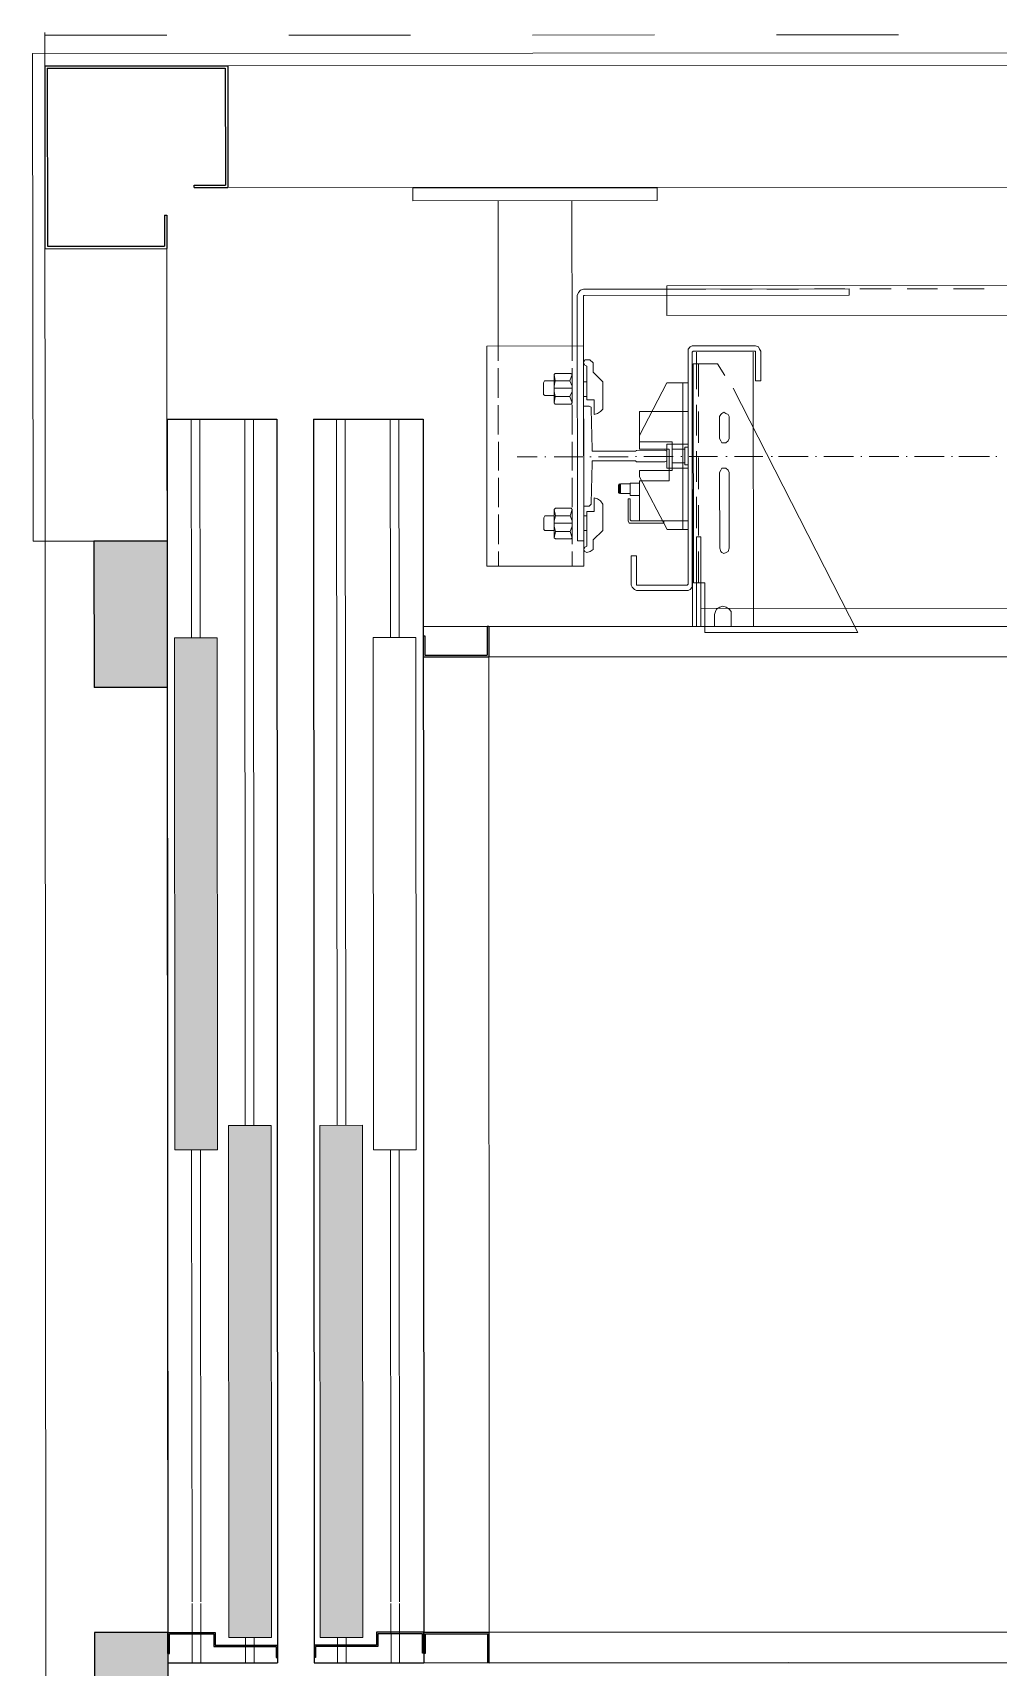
# Model space of a CAD drawing. Extents: x -165 to 137, y 302 to 416.
# Drawn here: x -11.868 to -11.076, y 391.666 to 393.007 of the extents above; entities that cross this region are included whole.
import ezdxf

# ---------------------------------------------------------------- set-up
doc = ezdxf.new("R2010")
doc.units = 0
doc.header["$LTSCALE"] = 0.02
doc.header["$MEASUREMENT"] = 0
doc.linetypes.add('HIDDEN', pattern=[0.375, 0.25, -0.125])
for name, color, linetype, lineweight in [('2COTA', 1, 'CONTINUOUS', 9), ('2H', 1, 'HIDDEN', 15), ('AR-ESQ-VT1', 1, 'CONTINUOUS', 9), ('P', 1, 'CONTINUOUS', 18)]:
    doc.layers.add(name, color=color, linetype=linetype, lineweight=lineweight)
for name, color, linetype in [('3', 3, 'CONTINUOUS'), ('47', 1, 'CONTINUOUS'), ('AR-ELV', 2, 'CONTINUOUS'), ('PAREDE', 1, 'CONTINUOUS')]:
    doc.layers.add(name, color=color, linetype=linetype)

msp = doc.modelspace()

# ---------------------------------------------------------------- hatches: boundary and pattern name
at = {"layer": '2COTA', "linetype": 'Continuous'}
for points in [[(-11.7579, 392.5899), (-11.7578, 392.4699), (-11.8178, 392.4698), (-11.8179, 392.5898)], [(-11.7574, 391.6949), (-11.7574, 391.6777), (-11.7573, 391.5746), (-11.8173, 391.5746), (-11.8174, 391.6948)]]:
    msp.add_hatch(color=256, dxfattribs=at).paths.add_polyline_path(points)
at = {"layer": '2COTA', "lineweight": 9, "ltscale": 35}
for points in [[(-11.7518, 392.5107), (-11.7168, 392.5107), (-11.7165, 392.0907), (-11.7515, 392.0907)], [(-11.7076, 392.1107), (-11.6726, 392.1107), (-11.6724, 391.6907), (-11.7074, 391.6907)], [(-11.6326, 392.1107), (-11.5976, 392.1108), (-11.5974, 391.6908), (-11.6324, 391.6907)]]:
    msp.add_hatch(color=256, dxfattribs=at).paths.add_polyline_path(points)

# ---------------------------------------------------------------- linework, layer by layer
at = {"layer": '2COTA', "ltscale": 35}
for p, q in [((-11.738, 392.5107), (-11.7381, 392.6899)), ((-11.7309, 392.5107), (-11.731, 392.6899)), ((-11.6938, 392.1107), (-11.6942, 392.6899)), ((-11.6867, 392.1107), (-11.6871, 392.6899)), ((-11.6185, 392.1107), (-11.6189, 392.69)), ((-11.6114, 392.1107), (-11.6118, 392.69)), ((-11.5748, 392.5108), (-11.575, 392.69)), ((-11.5677, 392.5108), (-11.5678, 392.69)), ((-11.7518, 392.5107), (-11.7168, 392.5107)), ((-11.5889, 392.5108), (-11.5539, 392.5108)), ((-11.7076, 392.1107), (-11.6726, 392.1107)), ((-11.6326, 392.1107), (-11.5976, 392.1108)), ((-11.6326, 392.1107), (-11.5976, 392.1108)), ((-11.6326, 392.1107), (-11.5976, 392.1108)), ((-11.7515, 392.0907), (-11.7165, 392.0907)), ((-11.7375, 391.7199), (-11.7378, 392.0907)), ((-11.7304, 391.7199), (-11.7306, 392.0907)), ((-11.5887, 392.0908), (-11.5537, 392.0908)), ((-11.5744, 391.72), (-11.5746, 392.0908)), ((-11.5672, 391.72), (-11.5675, 392.0908)), ((-11.7375, 391.6699), (-11.7375, 391.7186)), ((-11.7304, 391.6699), (-11.7304, 391.7186)), ((-11.5743, 391.67), (-11.5744, 391.7187)), ((-11.5672, 391.67), (-11.5672, 391.7187)), ((-11.7375, 391.6844), (-11.7375, 391.6907)), ((-11.7304, 391.6844), (-11.7304, 391.6907)), ((-11.6724, 391.6907), (-11.7074, 391.6907)), ((-11.7074, 391.6907), (-11.6724, 391.6907)), ((-11.6936, 391.6699), (-11.6936, 391.6907)), ((-11.6936, 391.6845), (-11.6936, 391.6907)), ((-11.6865, 391.6699), (-11.6865, 391.6907)), ((-11.6865, 391.6845), (-11.6865, 391.6907)), ((-11.6324, 391.6907), (-11.5974, 391.6908)), ((-11.6182, 391.67), (-11.6183, 391.6907)), ((-11.6183, 391.6845), (-11.6183, 391.6907)), ((-11.6111, 391.67), (-11.6111, 391.6907)), ((-11.6111, 391.6845), (-11.6111, 391.6907)), ((-11.5743, 391.6845), (-11.5743, 391.6908)), ((-11.5672, 391.6845), (-11.5672, 391.6908))]:
    msp.add_line(p, q, dxfattribs=at)
at = {"layer": '2COTA', "linetype": 'Continuous'}
for p, q in [((-11.7518, 392.5107), (-11.7515, 392.0907)), ((-11.7168, 392.5107), (-11.7165, 392.0907)), ((-11.5889, 392.5108), (-11.5887, 392.0908)), ((-11.5539, 392.5108), (-11.5537, 392.0908)), ((-11.7076, 392.1107), (-11.7074, 391.6907)), ((-11.6726, 392.1107), (-11.6724, 391.6907)), ((-11.6326, 392.1107), (-11.6324, 391.6907)), ((-11.5976, 392.1108), (-11.5974, 391.6908))]:
    msp.add_line(p, q, dxfattribs=at)
at = {"layer": '2COTA', "lineweight": 9, "ltscale": 35}
msp.add_line((-11.4937, 391.695), (-11.4942, 392.495), dxfattribs=at)
at = {"layer": '2COTA', "ltscale": 0.5}
for p, q in [((-11.7577, 392.181), (-11.7575, 391.896)), ((-11.5477, 392.1811), (-11.5475, 391.8961))]:
    msp.add_line(p, q, dxfattribs=at)
at = {"layer": '2H', "lineweight": 9, "ltscale": 20}
for p, q in [((-11.8582, 392.9798), (-11.8582, 393.007)), ((-11.8582, 393.0048), (-10.0582, 393.0059))]:
    msp.add_line(p, q, dxfattribs=at)
at = {"layer": '3'}
for p, q in [((-11.5479, 392.5122), (-11.5466, 392.5122)), ((-11.4955, 392.52), (-11.4954, 392.4963)), ((-11.4942, 392.52), (-11.4955, 392.52)), ((-11.4942, 392.52), (-11.4955, 392.52)), ((-11.4942, 392.52), (-11.4942, 392.495)), ((-11.5479, 392.495), (-11.4942, 392.495)), ((-11.5466, 392.4963), (-11.4954, 392.4963)), ((-11.5216, 392.495), (-11.4966, 392.495)), ((-11.5216, 392.495), (-11.4966, 392.495)), ((-11.7574, 391.6949), (-11.7184, 391.6949)), ((-11.7561, 391.6936), (-11.7197, 391.6936)), ((-11.7311, 391.6949), (-11.7208, 391.6949)), ((-11.7311, 391.6949), (-11.7208, 391.6949)), ((-11.7197, 391.6936), (-11.7197, 391.6832)), ((-11.7184, 391.6949), (-11.7184, 391.6949)), ((-11.7184, 391.6949), (-11.7184, 391.6844)), ((-11.5474, 391.695), (-11.5863, 391.695)), ((-11.5863, 391.695), (-11.5863, 391.695)), ((-11.5863, 391.695), (-11.5863, 391.6845)), ((-11.5486, 391.6937), (-11.5851, 391.6937)), ((-11.5851, 391.6937), (-11.5851, 391.6833)), ((-11.5736, 391.695), (-11.5839, 391.695)), ((-11.5736, 391.695), (-11.5839, 391.695)), ((-11.5474, 391.695), (-11.4937, 391.695)), ((-11.5461, 391.6937), (-11.4949, 391.6938)), ((-11.5211, 391.695), (-11.4961, 391.695)), ((-11.5211, 391.695), (-11.4961, 391.695)), ((-11.4949, 391.67), (-11.4949, 391.6938)), ((-11.4937, 391.67), (-11.4937, 391.695)), ((-11.4937, 391.695), (-11.4937, 391.695)), ((-11.7197, 391.6832), (-11.6686, 391.6832)), ((-11.7184, 391.6844), (-11.6674, 391.6845)), ((-11.6898, 391.6845), (-11.6674, 391.6845)), ((-11.6898, 391.6845), (-11.6674, 391.6845)), ((-11.6686, 391.6832), (-11.6686, 391.6742)), ((-11.6674, 391.6845), (-11.6674, 391.674)), ((-11.5863, 391.6845), (-11.6374, 391.6845)), ((-11.615, 391.6845), (-11.6374, 391.6845)), ((-11.615, 391.6845), (-11.6374, 391.6845)), ((-11.6374, 391.6845), (-11.6374, 391.674)), ((-11.5851, 391.6833), (-11.6361, 391.6832)), ((-11.6361, 391.6832), (-11.6361, 391.6742)), ((-11.7574, 391.6777), (-11.7561, 391.6777)), ((-11.6686, 391.6742), (-11.6674, 391.6742)), ((-11.6361, 391.6742), (-11.6374, 391.6742)), ((-11.5474, 391.6779), (-11.5486, 391.6779)), ((-11.5474, 391.6779), (-11.5461, 391.6779)), ((-11.4937, 391.67), (-11.4949, 391.67)), ((-11.4937, 391.67), (-11.4949, 391.67))]:
    msp.add_line(p, q, dxfattribs=at)
at = {"layer": '3', "ltscale": 0.5}
for p, q in [((-11.5479, 392.5122), (-11.5479, 392.495)), ((-11.5466, 392.5122), (-11.5466, 392.4963)), ((-11.7574, 391.6777), (-11.7574, 391.6949)), ((-11.7574, 391.6777), (-11.7574, 391.6949)), ((-11.7561, 391.6777), (-11.7561, 391.6936)), ((-11.5486, 391.6779), (-11.5486, 391.6937)), ((-11.5474, 391.6779), (-11.5474, 391.695)), ((-11.5474, 391.6779), (-11.5474, 391.695)), ((-11.5461, 391.6779), (-11.5461, 391.6937))]:
    msp.add_line(p, q, dxfattribs=at)
at = {"layer": '47', "lineweight": 25, "ltscale": 35}
for p, q in [((-11.8582, 392.9798), (-11.7082, 392.9799)), ((-11.8582, 392.9798), (-11.8581, 392.8298)), ((-11.8562, 392.9778), (-11.7102, 392.9779)), ((-11.8562, 392.9778), (-11.8561, 392.8318)), ((-11.7102, 392.9779), (-11.7101, 392.8819)), ((-11.7082, 392.9799), (-11.7081, 392.8799)), ((-11.7357, 392.8819), (-11.7101, 392.8819)), ((-11.7357, 392.8799), (-11.7357, 392.8819)), ((-11.7357, 392.8799), (-11.7081, 392.8799)), ((-11.7601, 392.8574), (-11.7601, 392.8319)), ((-11.7601, 392.8574), (-11.7581, 392.8574)), ((-11.7581, 392.8574), (-11.7581, 392.8299)), ((-11.8561, 392.8318), (-11.7601, 392.8319)), ((-11.758, 392.6899), (-11.7579, 392.5649))]:
    msp.add_line(p, q, dxfattribs=at)
at = {"layer": '47'}
for p, q in [((-11.758, 392.6899), (-11.668, 392.6899)), ((-11.638, 392.69), (-11.548, 392.69)), ((-11.5479, 392.52), (-10.2692, 392.5208)), ((-11.4942, 392.495), (-10.3366, 392.4958)), ((-11.4937, 391.695), (-10.3361, 391.6958)), ((-11.7574, 391.6699), (-11.6674, 391.6699)), ((-11.6374, 391.67), (-11.5474, 391.67)), ((-11.5474, 391.67), (-11.2487, 391.6702)), ((-11.4937, 391.67), (-10.2687, 391.6708))]:
    msp.add_line(p, q, dxfattribs=at)
at = {"layer": '47', "ltscale": 35}
for p, q in [((-11.7579, 392.5899), (-11.8179, 392.5898)), ((-11.7578, 392.4699), (-11.8178, 392.4698)), ((-11.7574, 391.6949), (-11.8174, 391.6948))]:
    msp.add_line(p, q, dxfattribs=at)
at = {"layer": '47', "ltscale": 0.5}
for p, q in [((-11.8179, 392.5898), (-11.8178, 392.4698)), ((-11.8174, 391.6948), (-11.8173, 391.5746))]:
    msp.add_line(p, q, dxfattribs=at)
at = {"layer": 'AR-ELV', "lineweight": 13}
for p, q in [((-11.8582, 392.9798), (-10.2582, 392.9808)), ((-11.8582, 392.9798), (-10.2582, 392.9808)), ((-11.8582, 392.9798), (-11.8572, 391.3798)), ((-11.7081, 392.8799), (-10.2581, 392.8808)), ((-11.7581, 392.8299), (-11.7573, 391.5299)), ((-11.8574, 391.713), (-11.8573, 391.5298))]:
    msp.add_line(p, q, dxfattribs=at)
at = {"layer": 'AR-ESQ-VT1'}
for p, q in [((-10.0982, 392.9909), (-11.8682, 392.9898)), ((-11.8682, 392.9898), (-11.8679, 392.5898)), ((-11.8179, 392.5898), (-11.8679, 392.5898))]:
    msp.add_line(p, q, dxfattribs=at)
at = {"layer": 'P', "linetype": 'Continuous'}
for points in [[(-11.5564, 392.8795), (-11.3559, 392.8796)], [(-11.3559, 392.8693), (-11.5564, 392.8691), (-11.5564, 392.8795)], [(-11.3559, 392.8693), (-11.3559, 392.8796)], [(-11.4863, 392.7499), (-11.4864, 392.8692)], [(-11.4258, 392.75), (-11.4259, 392.8692)], [(-11.4215, 392.7914), (-11.4206, 392.794), (-11.4189, 392.7958), (-11.4163, 392.7966)], [(-11.3481, 392.7967), (-11.4163, 392.7966)], [(-11.3723, 392.7967), (-11.1985, 392.7968), (-11.1985, 392.7916)], [(-11.3481, 392.7993), (-10.5487, 392.7998)], [(-11.348, 392.7751), (-11.3481, 392.7993)], [(-11.3481, 392.7967), (-11.3161, 392.7967)], [(-11.304, 392.7967), (-11.2781, 392.7967)], [(-11.266, 392.7967), (-11.24, 392.7967)], [(-11.2271, 392.7968), (-11.202, 392.7968)], [(-11.1899, 392.7968), (-11.164, 392.7968)], [(-11.151, 392.7968), (-11.126, 392.7968)], [(-11.113, 392.7968), (-11.0879, 392.7968)], [(-11.4214, 392.5901), (-11.4215, 392.7914)], [(-11.4163, 392.7906), (-11.4163, 392.7914), (-11.4155, 392.7914)], [(-11.4162, 392.5901), (-11.4163, 392.7906)], [(-11.1985, 392.7916), (-11.4155, 392.7914)], [(-11.348, 392.7751), (-10.5487, 392.7756)], [(-11.4163, 392.75), (-11.4958, 392.7499)], [(-11.4957, 392.5693), (-11.4958, 392.7499)], [(-11.4863, 392.7499), (-11.4863, 392.7378)], [(-11.4258, 392.75), (-11.4258, 392.7379)], [(-11.4162, 392.5693), (-11.4163, 392.75)], [(-11.3307, 392.7457), (-11.3307, 392.7474), (-11.329, 392.7492), (-11.3273, 392.75)], [(-11.3306, 392.5547), (-11.3307, 392.7457)], [(-11.3273, 392.75), (-11.2754, 392.7501)], [(-11.3273, 392.7448), (-11.3264, 392.7457), (-11.3264, 392.7457)], [(-11.3273, 392.7448), (-11.3271, 392.5201)], [(-11.3272, 392.5538), (-11.3273, 392.7448)], [(-11.3264, 392.7457), (-11.2763, 392.7457)], [(-11.3238, 392.7448), (-11.3238, 392.7146)], [(-11.2772, 392.7449), (-11.277, 392.5202)], [(-11.2763, 392.7457), (-11.2754, 392.7457), (-11.2754, 392.7449)], [(-11.2754, 392.7501), (-11.2728, 392.7492), (-11.272, 392.7475), (-11.2711, 392.7457)], [(-11.2754, 392.7215), (-11.2754, 392.7449)], [(-11.2711, 392.7215), (-11.2711, 392.7457)], [(-11.4863, 392.7318), (-11.4863, 392.7076)], [(-11.4396, 392.7214), (-11.4405, 392.7266), (-11.4396, 392.7275), (-11.4396, 392.7275)], [(-11.4405, 392.7033), (-11.4405, 392.7266)], [(-11.4275, 392.7275), (-11.4396, 392.7275)], [(-11.4275, 392.7275), (-11.4267, 392.7275), (-11.4258, 392.7266)], [(-11.4275, 392.7275), (-11.4267, 392.7275), (-11.4258, 392.7266)], [(-11.4258, 392.7266), (-11.4275, 392.7214)], [(-11.4258, 392.7318), (-11.4258, 392.7076)], [(-11.4258, 392.7033), (-11.4258, 392.7266)], [(-11.4137, 392.7335), (-11.4154, 392.7344), (-11.4163, 392.7361), (-11.4154, 392.7387), (-11.4137, 392.7387), (-11.4111, 392.7387), (-11.4085, 392.7361), (-11.4085, 392.7336)], [(-11.4137, 392.7335), (-11.4137, 392.7059)], [(-11.4085, 392.7284), (-11.4085, 392.7336)], [(-11.4085, 392.7284), (-11.4007, 392.7206)], [(-11.3263, 392.5556), (-11.3264, 392.7353)], [(-11.3065, 392.7353), (-11.3264, 392.7353)], [(-11.3221, 392.7085), (-11.3221, 392.7353)], [(-11.3065, 392.7353), (-11.3005, 392.7258)], [(-11.4483, 392.7214), (-11.4491, 392.7197)], [(-11.4491, 392.7197), (-11.4491, 392.7102)], [(-11.4483, 392.7214), (-11.4405, 392.7214)], [(-11.4396, 392.7085), (-11.4405, 392.7128), (-11.4405, 392.7171), (-11.4396, 392.7214)], [(-11.4258, 392.7154), (-11.4405, 392.7154)], [(-11.4275, 392.7214), (-11.4396, 392.7214)], [(-11.4275, 392.7214), (-11.4258, 392.7171), (-11.4258, 392.7128), (-11.4275, 392.7085)], [(-11.4163, 392.7206), (-11.4137, 392.7206)], [(-11.4007, 392.6981), (-11.4007, 392.7206)], [(-11.3704, 392.6765), (-11.348, 392.7198), (-11.3307, 392.7198)], [(-11.348, 392.7198), (-11.3307, 392.7198)], [(-11.335, 392.7198), (-11.335, 392.5996)], [(-11.3307, 392.7198), (-11.3306, 392.5996)], [(-11.3168, 392.515), (-11.1915, 392.515), (-11.2936, 392.7155)], [(-11.2754, 392.7215), (-11.2711, 392.7215)], [(-11.4863, 392.7015), (-11.4863, 392.6773)], [(-11.4491, 392.7102), (-11.4482, 392.7093)], [(-11.4482, 392.7093), (-11.4405, 392.7093)], [(-11.4405, 392.7033), (-11.4396, 392.7085)], [(-11.4396, 392.7024), (-11.4396, 392.7024), (-11.4405, 392.7033)], [(-11.4275, 392.7085), (-11.4396, 392.7085)], [(-11.4258, 392.7033), (-11.4266, 392.7024), (-11.4275, 392.7024), (-11.4396, 392.7024)], [(-11.4275, 392.7085), (-11.4258, 392.7033)], [(-11.4258, 392.7016), (-11.4258, 392.6774)], [(-11.4163, 392.7085), (-11.4137, 392.7085)], [(-11.4162, 392.6186), (-11.4163, 392.7007)], [(-11.4163, 392.7007), (-11.4128, 392.7007)], [(-11.4137, 392.7059), (-11.4076, 392.7059)], [(-11.4128, 392.7007), (-11.4119, 392.7007), (-11.4102, 392.6998), (-11.4102, 392.6981)], [(-11.4076, 392.7059), (-11.4076, 392.6938)], [(-11.3238, 392.7016), (-11.3238, 392.6766)], [(-11.4102, 392.6981), (-11.4093, 392.6653)], [(-11.4007, 392.6981), (-11.4024, 392.6964), (-11.405, 392.6947), (-11.4076, 392.6938)], [(-11.3704, 392.6653), (-11.3705, 392.6964)], [(-11.3705, 392.6964), (-11.3307, 392.6964)], [(-11.3307, 392.6066), (-11.3307, 392.6964)], [(-11.322, 392.6705), (-11.3221, 392.6964)], [(-11.3048, 392.6921), (-11.3039, 392.6939), (-11.3031, 392.6947), (-11.3013, 392.6956), (-11.2996, 392.6947), (-11.2979, 392.6939), (-11.297, 392.6921)], [(-11.3048, 392.674), (-11.3048, 392.6921)], [(-11.297, 392.6921), (-11.297, 392.674), (-11.2979, 392.6723), (-11.2996, 392.6705), (-11.3013, 392.6705), (-11.303, 392.6705), (-11.3039, 392.6723), (-11.3048, 392.674)], [(-11.3704, 392.6714), (-11.3704, 392.6765)], [(-11.4862, 392.6713), (-11.4862, 392.6479)], [(-11.4707, 392.6592), (-11.4543, 392.6592)], [(-11.4482, 392.6592), (-11.4474, 392.6592)], [(-11.4404, 392.6592), (-11.4171, 392.6592)], [(-11.4258, 392.6713), (-11.4257, 392.648)], [(-11.4111, 392.6592), (-11.4102, 392.6592)], [(-11.4076, 392.6636), (-11.4093, 392.6636), (-11.4093, 392.6653)], [(-11.4076, 392.6636), (-11.3739, 392.6636)], [(-11.4041, 392.6592), (-11.3799, 392.6592)], [(-11.373, 392.6644), (-11.3739, 392.6636), (-11.3739, 392.6636)], [(-11.3739, 392.6593), (-11.373, 392.6593)], [(-11.373, 392.6644), (-11.3497, 392.6645)], [(-11.3704, 392.6714), (-11.3437, 392.6714)], [(-11.3704, 392.6653), (-11.3462, 392.6653), (-11.3462, 392.6394)], [(-11.367, 392.6593), (-11.3428, 392.6593)], [(-11.3497, 392.6645), (-11.348, 392.6636), (-11.348, 392.6619)], [(-11.348, 392.6498), (-11.348, 392.6696)], [(-11.348, 392.6696), (-11.3307, 392.6696)], [(-11.348, 392.6575), (-11.348, 392.6619)], [(-11.3437, 392.6714), (-11.3436, 392.648)], [(-11.3333, 392.6653), (-11.3437, 392.6653), (-11.3436, 392.6541)], [(-11.3367, 392.6593), (-11.3359, 392.6593)], [(-11.3307, 392.6671), (-11.3333, 392.6671), (-11.3333, 392.6524)], [(-11.3307, 392.6498), (-11.3307, 392.6696)], [(-11.3298, 392.6593), (-11.3065, 392.6593)], [(-11.3238, 392.6636), (-11.3238, 392.6385)], [(-11.2996, 392.6593), (-11.2987, 392.6593)], [(-11.2927, 392.6593), (-11.2693, 392.6593)], [(-11.2624, 392.6593), (-11.2615, 392.6593)], [(-11.2564, 392.6593), (-11.2322, 392.6593)], [(-11.2261, 392.6593), (-11.2253, 392.6593)], [(-11.2192, 392.6593), (-11.195, 392.6594)], [(-11.189, 392.6594), (-11.1881, 392.6594)], [(-11.182, 392.6594), (-11.1578, 392.6594)], [(-11.1518, 392.6594), (-11.1509, 392.6594)], [(-11.1449, 392.6594), (-11.1207, 392.6594)], [(-11.1146, 392.6594), (-11.1138, 392.6594)], [(-11.1086, 392.6594), (-11.0835, 392.6594)], [(-11.0783, 392.6594), (-11.0775, 392.6594)], [(-11.4093, 392.654), (-11.4102, 392.6212), (-11.4102, 392.6203), (-11.4119, 392.6186), (-11.4128, 392.6186), (-11.4162, 392.6186)], [(-11.4093, 392.654), (-11.4093, 392.6558), (-11.4076, 392.6558)], [(-11.4076, 392.6558), (-11.3739, 392.6558)], [(-11.3739, 392.6558), (-11.3739, 392.6558), (-11.373, 392.6549)], [(-11.373, 392.6549), (-11.3497, 392.6549)], [(-11.3704, 392.6428), (-11.3704, 392.648), (-11.3436, 392.648)], [(-11.348, 392.6575), (-11.348, 392.6558), (-11.3497, 392.6549)], [(-11.348, 392.6498), (-11.3307, 392.6498)], [(-11.3333, 392.6541), (-11.3436, 392.6541)], [(-11.3307, 392.6524), (-11.3333, 392.6524)], [(-11.322, 392.6325), (-11.322, 392.6584)], [(-11.3048, 392.6463), (-11.3039, 392.6481), (-11.303, 392.6498), (-11.3013, 392.6498), (-11.2996, 392.6498), (-11.2978, 392.6481), (-11.297, 392.6463)], [(-11.3047, 392.5841), (-11.3048, 392.6463)], [(-11.2969, 392.5841), (-11.297, 392.6463)], [(-11.4862, 392.6419), (-11.4862, 392.6177)], [(-11.4257, 392.6419), (-11.4257, 392.6177)], [(-11.3877, 392.6359), (-11.3868, 392.6368)], [(-11.3868, 392.629), (-11.3877, 392.6299), (-11.3877, 392.6359)], [(-11.3868, 392.629), (-11.3868, 392.6368)], [(-11.3868, 392.6359), (-11.386, 392.6359)], [(-11.386, 392.6368), (-11.3782, 392.6368)], [(-11.386, 392.629), (-11.386, 392.6368)], [(-11.3782, 392.6376), (-11.3704, 392.6376)], [(-11.3782, 392.6273), (-11.3782, 392.6376)], [(-11.3704, 392.6428), (-11.3479, 392.5996)], [(-11.3704, 392.6394), (-11.3704, 392.6065)], [(-11.3704, 392.6394), (-11.3462, 392.6394)], [(-11.4076, 392.6255), (-11.405, 392.6247), (-11.4024, 392.6229), (-11.4007, 392.6203), (-11.4006, 392.5987)], [(-11.4076, 392.6143), (-11.4076, 392.6255)], [(-11.3868, 392.6299), (-11.386, 392.6299)], [(-11.386, 392.629), (-11.3782, 392.629)], [(-11.3799, 392.6065), (-11.3799, 392.6247)], [(-11.3799, 392.6247), (-11.3782, 392.6247)], [(-11.3782, 392.6273), (-11.3704, 392.6273)], [(-11.3782, 392.6074), (-11.3782, 392.6247)], [(-11.3238, 392.6264), (-11.3237, 392.6005)], [(-11.322, 392.5945), (-11.322, 392.6195)], [(-11.4862, 392.6117), (-11.4862, 392.5875)], [(-11.449, 392.6091), (-11.4482, 392.6108)], [(-11.449, 392.5996), (-11.449, 392.6091)], [(-11.4482, 392.6108), (-11.4404, 392.6108)], [(-11.4404, 392.616), (-11.4395, 392.6169), (-11.4395, 392.6169)], [(-11.4404, 392.616), (-11.4404, 392.5927)], [(-11.4395, 392.6108), (-11.4404, 392.616)], [(-11.4395, 392.5979), (-11.4404, 392.6022), (-11.4404, 392.6065), (-11.4395, 392.6108)], [(-11.4274, 392.6169), (-11.4395, 392.6169)], [(-11.4274, 392.6108), (-11.4395, 392.6108)], [(-11.4274, 392.6169), (-11.4266, 392.6169), (-11.4257, 392.616)], [(-11.4257, 392.616), (-11.4274, 392.6108)], [(-11.4274, 392.6108), (-11.4257, 392.6065), (-11.4257, 392.6022), (-11.4274, 392.5979)], [(-11.4257, 392.616), (-11.4257, 392.5927)], [(-11.4257, 392.6117), (-11.4257, 392.5875)], [(-11.4162, 392.6108), (-11.4136, 392.6108)], [(-11.4136, 392.5858), (-11.4136, 392.6143)], [(-11.4136, 392.6143), (-11.4076, 392.6143)], [(-11.3782, 392.6048), (-11.379, 392.6048), (-11.3799, 392.6065)], [(-11.3773, 392.6065), (-11.3773, 392.6065), (-11.3782, 392.6074)], [(-11.3773, 392.6065), (-11.3307, 392.6066)], [(-11.3505, 392.6048), (-11.3505, 392.6066)], [(-11.4482, 392.5987), (-11.449, 392.5996)], [(-11.4482, 392.5987), (-11.4404, 392.5987)], [(-11.4257, 392.6048), (-11.4404, 392.6048)], [(-11.4404, 392.5927), (-11.4395, 392.5979)], [(-11.4395, 392.5918), (-11.4395, 392.5918), (-11.4404, 392.5927)], [(-11.4274, 392.5979), (-11.4395, 392.5979)], [(-11.4257, 392.5927), (-11.4266, 392.5918), (-11.4274, 392.5918), (-11.4395, 392.5918)], [(-11.4274, 392.5979), (-11.4257, 392.5927)], [(-11.4257, 392.5927), (-11.4266, 392.5918), (-11.4274, 392.5918)], [(-11.4162, 392.5987), (-11.4136, 392.5987)], [(-11.4084, 392.591), (-11.4006, 392.5987)], [(-11.3782, 392.6048), (-11.3505, 392.6048)], [(-11.3479, 392.5996), (-11.3306, 392.5996)], [(-11.3237, 392.5936), (-11.3237, 392.5201)], [(-11.3237, 392.5936), (-11.3203, 392.5936)], [(-11.3203, 392.5936), (-11.3202, 392.5202)], [(-11.4862, 392.5814), (-11.4862, 392.5693)], [(-11.4257, 392.5814), (-11.4257, 392.5693)], [(-11.4214, 392.5901), (-11.4162, 392.5901)], [(-11.4136, 392.5806), (-11.4153, 392.5814), (-11.4162, 392.5832), (-11.4153, 392.5849), (-11.4136, 392.5858)], [(-11.4084, 392.5858), (-11.4084, 392.5832), (-11.411, 392.5815), (-11.4136, 392.5806)], [(-11.4084, 392.591), (-11.4084, 392.5858)], [(-11.3237, 392.5876), (-11.3237, 392.5625)], [(-11.322, 392.5556), (-11.322, 392.5815)], [(-11.2969, 392.5841), (-11.2978, 392.5815), (-11.2995, 392.5807), (-11.3013, 392.5798), (-11.303, 392.5807), (-11.3038, 392.5815), (-11.3047, 392.5841)], [(-11.4162, 392.5693), (-11.4957, 392.5693)], [(-11.373, 392.578), (-11.3773, 392.578), (-11.3773, 392.5538)], [(-11.373, 392.5547), (-11.373, 392.578)], [(-11.373, 392.5495), (-11.3747, 392.5504), (-11.3764, 392.5521), (-11.3773, 392.5538)], [(-11.3721, 392.5538), (-11.373, 392.5538), (-11.373, 392.5547)], [(-11.3721, 392.5538), (-11.3315, 392.5538)], [(-11.3306, 392.5547), (-11.3315, 392.5538), (-11.3315, 392.5538)], [(-11.3272, 392.5538), (-11.3272, 392.5521), (-11.3289, 392.5504), (-11.3306, 392.5495)], [(-11.3263, 392.5556), (-11.3168, 392.5556), (-11.3168, 392.515)], [(-11.373, 392.5495), (-11.3306, 392.5495)], [(-11.3237, 392.5495), (-11.3237, 392.5201)], [(-11.3202, 392.5348), (-10.5762, 392.5353)], [(-11.309, 392.5297), (-11.3081, 392.5323), (-11.3073, 392.534), (-11.3047, 392.5357), (-11.3021, 392.5366), (-11.2995, 392.5357), (-11.2969, 392.534), (-11.2952, 392.5323), (-11.2952, 392.5297)], [(-11.309, 392.5202), (-11.309, 392.5297)], [(-11.2952, 392.5297), (-11.2952, 392.5202)]]:
    msp.add_lwpolyline(points, dxfattribs=at)
at = {"layer": 'PAREDE', "lineweight": 25, "ltscale": 35}
for p, q in [((-11.8581, 392.8298), (-11.7581, 392.8299)), ((-11.7579, 392.5649), (-11.7574, 391.6907))]:
    msp.add_line(p, q, dxfattribs=at)
at = {"layer": 'PAREDE', "ltscale": 0.5}
for p, q in [((-11.668, 392.6899), (-11.6674, 391.6699)), ((-11.638, 392.69), (-11.6374, 391.67)), ((-11.638, 392.69), (-11.6374, 391.67)), ((-11.548, 392.69), (-11.5474, 391.67)), ((-11.548, 392.69), (-11.5474, 391.67)), ((-11.7579, 392.5649), (-11.7573, 391.6246))]:
    msp.add_line(p, q, dxfattribs=at)

doc.saveas('drawing.dxf')
